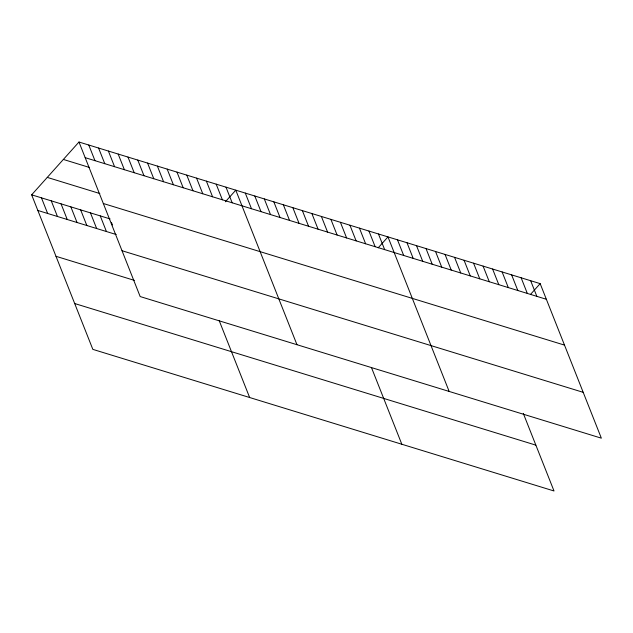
<?xml version="1.0" encoding="UTF-8"?>
<svg xmlns="http://www.w3.org/2000/svg" width="633" height="633" viewBox="0 0 633 633"><rect width="100%" height="100%" fill="white"/><g stroke="black" fill="none" stroke-linecap="round" stroke-linejoin="round"><path stroke-width="0.95" d="M523.285 413.373L554.017 490.979L92.837 349.369L31.65 194.829L78.983 142.021L540.163 283.631L601.35 438.171L140.17 296.56L78.983 142.021M225.372 201.785L235.785 190.169L296.972 344.708M378.21 247.796L387.974 236.9L449.161 391.439M530.399 294.527L540.163 283.631M85.178 157.664L546.358 299.274M63.363 159.445L89.198 167.381M47.269 177.398L99.832 193.54M103.321 203.502L564.501 345.112M31.65 194.829L110.047 218.899M37.845 210.465L116.243 234.542M122.019 250.723L583.199 392.333M55.989 256.302L134.394 280.379M74.686 303.531L535.866 445.141M530.652 280.712L536.847 296.355M521.141 277.792L527.329 293.435M511.63 274.872L517.818 290.515M502.119 271.953L508.307 287.596M492.609 269.033L498.796 284.668M483.09 266.113L489.285 281.748M473.579 263.193L479.774 278.829M464.068 260.266L470.264 275.909M454.557 257.346L460.753 272.989M445.046 254.426L451.234 270.069M435.536 251.507L441.723 267.15M426.025 248.587L432.212 264.23M416.514 245.667L422.702 261.302M406.995 242.748L413.191 258.383M397.484 239.828L403.68 255.463M378.463 233.981L384.658 249.624M368.952 231.061L375.14 246.704M359.441 228.141L365.629 243.784M349.93 225.221L356.118 240.856M340.412 222.302L346.607 237.937M330.901 219.382L337.096 235.017M321.39 216.454L327.585 232.097M311.879 213.535L318.075 229.178M371.436 367.496L401.828 444.247M302.368 210.615L308.564 226.258M292.857 207.695L299.045 223.338M283.347 204.776L289.534 220.419M273.836 201.856L280.023 217.491M264.317 198.936L270.513 214.571M254.806 196.016L261.002 211.651M245.295 193.089L251.491 208.732M225.989 187.162L232.176 202.805M216.185 184.156L222.381 199.791M206.382 181.141L212.577 196.784M196.586 178.134L202.774 193.777M186.782 175.127L192.978 190.762M176.987 172.113L183.174 187.756M167.183 169.106L173.379 184.749M219.247 320.765L249.639 397.516M157.388 166.099L163.575 181.734M147.584 163.085L153.779 178.728M137.788 160.078L143.976 175.721M127.985 157.071L134.18 172.706M118.181 154.064L124.377 169.699M108.385 151.05L114.573 166.693M98.582 148.043L104.777 163.678M88.786 145.036L94.974 160.671M111.424 222.373L112.46 224.984M100.251 215.893L106.439 231.528M90.448 212.878L96.643 228.521M80.652 209.871L86.84 225.514M70.849 206.864L77.044 222.499M61.053 203.858L67.24 219.493M51.249 200.843L57.445 216.486M41.454 197.836L47.641 213.479"/></g></svg>
